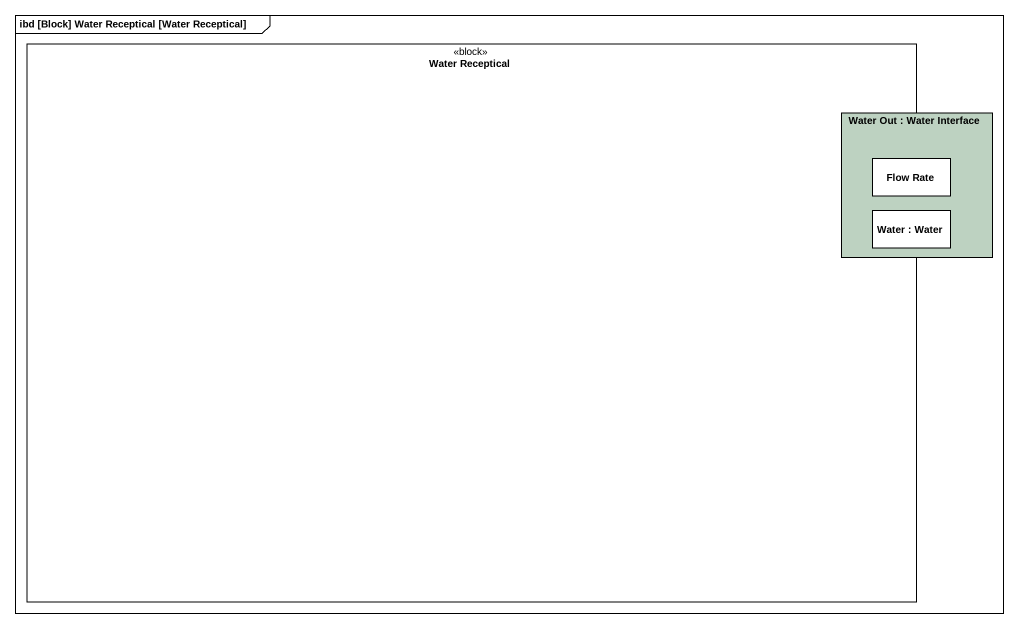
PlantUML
@startuml
mainframe ibd [Block] Water Receptical [Water Receptical]
rectangle "Water Receptical" as Water_Receptical <<block>> {
  rectangle "Water Out : Water Interface" as Water_Out #BDD2C1 {
    rectangle "Flow Rate" as Flow_Rate
    rectangle "Water : Water" as Water
  }
}
@enduml
